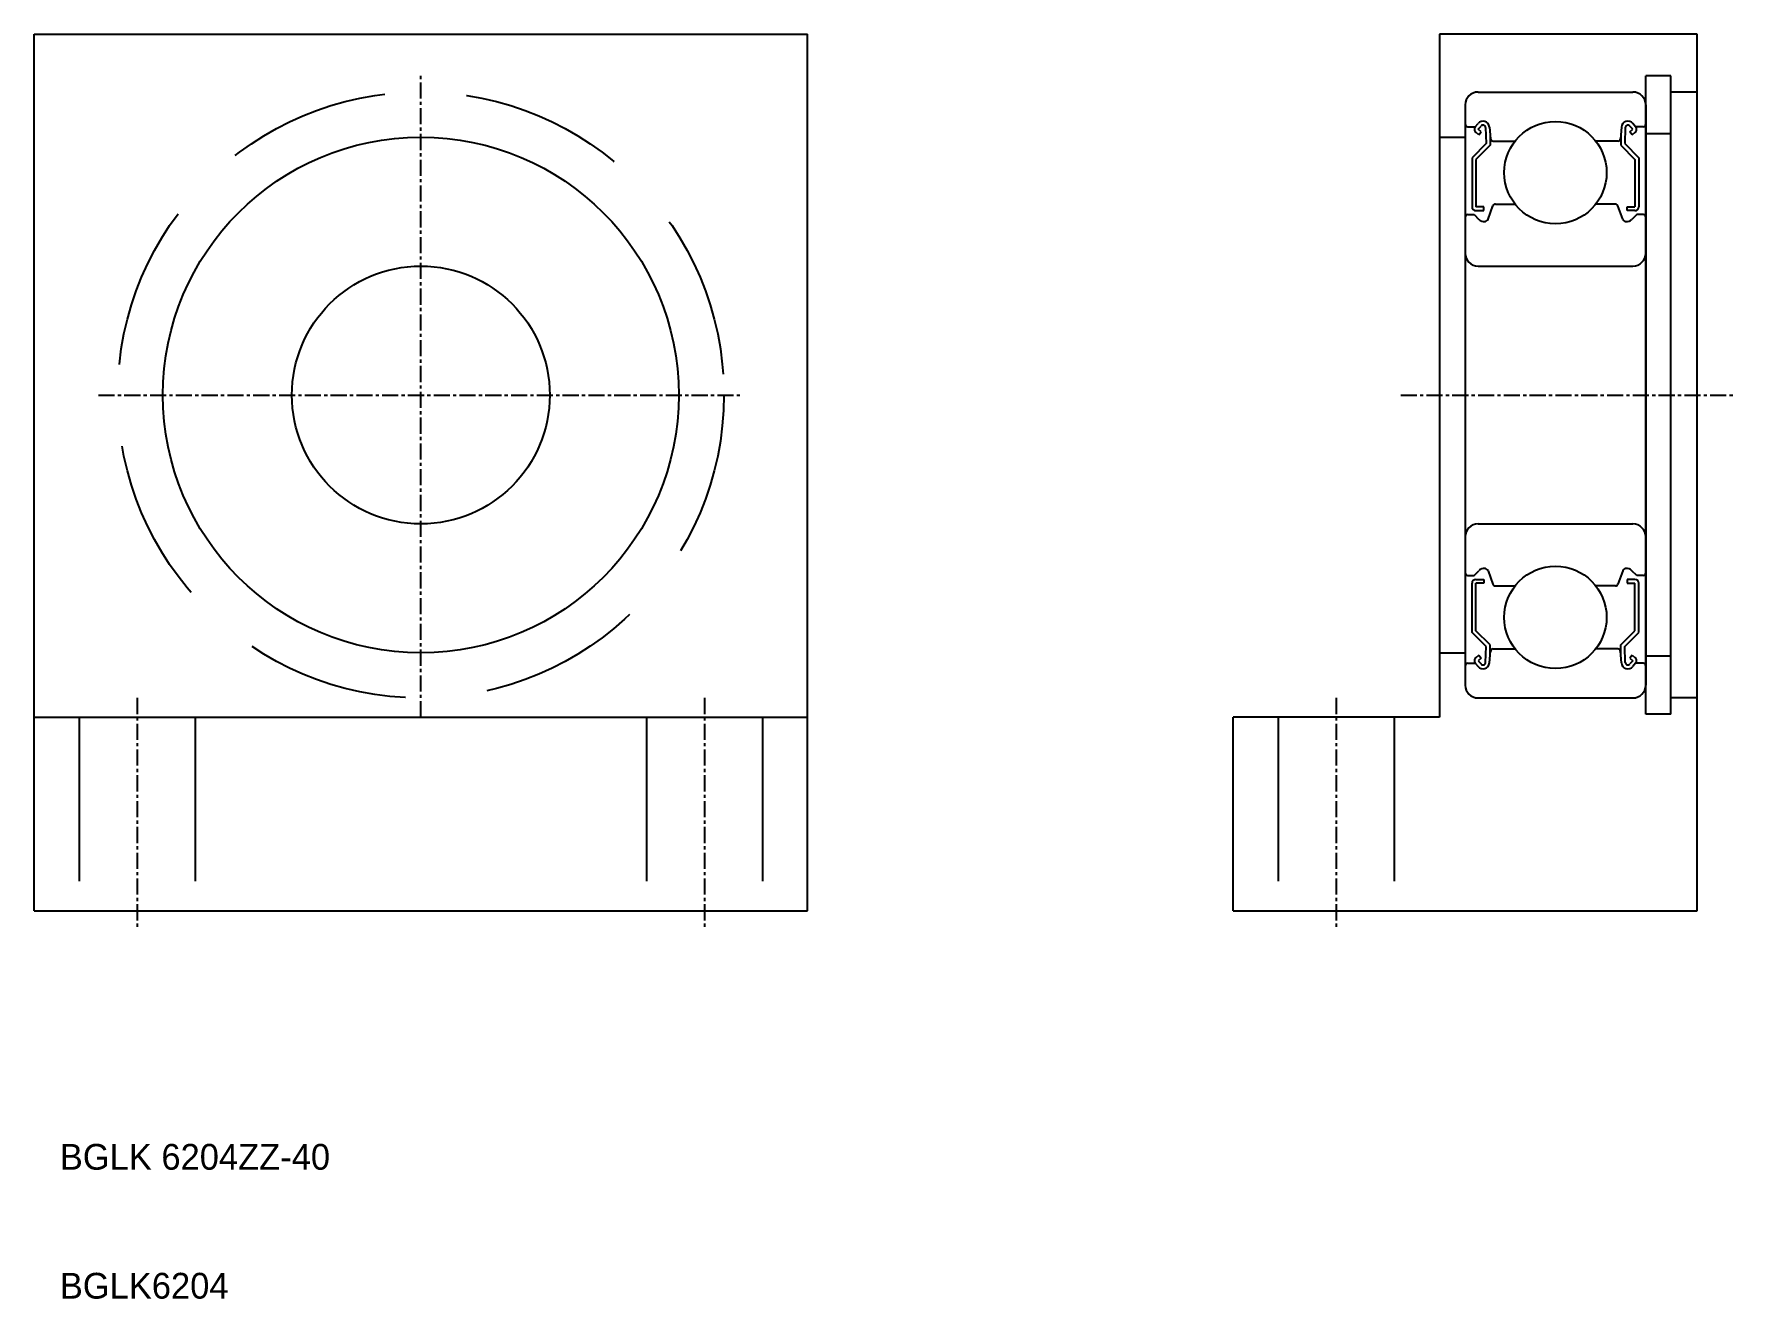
# Model space of a CAD drawing. Extents: x 93 to 225, y 63 to 161.
import ezdxf

# ---------------------------------------------------------------- set-up
doc = ezdxf.new("R2010")
doc.units = 0
doc.linetypes.add('CENTER', pattern=[2, 1.25, -0.25, 0.25, -0.25])
doc.linetypes.add('DASHED', pattern=[19.05, 12.7, -6.35])
doc.layers.get('0').update_dxf_attribs({"linetype": 'CONTINUOUS'})
doc.layers.add('CENTER', color=1, linetype='CENTER')

msp = doc.modelspace()

# ---------------------------------------------------------------- linework, layer by layer
for p, q in [((93.2, 93.04), (93.2, 161.04)), ((93.2, 161.04), (153.2, 161.04)), ((153.2, 93.04), (153.2, 161.04)), ((202.2, 161.04), (202.2, 108.04)), ((222.2, 161.04), (202.2, 161.04)), ((222.2, 93.04), (222.2, 161.04)), ((218.2, 108.29), (218.2, 157.79)), ((220.15, 157.79), (218.2, 157.79)), ((220.15, 108.29), (220.15, 157.79)), ((205.2, 156.54), (217.2, 156.54)), ((222.2, 156.54), (220.15, 156.54)), ((204.2, 155.54), (204.2, 110.54)), ((218.2, 155.54), (218.2, 110.54)), ((204.4, 153.84), (204.98, 153.84)), ((204.98, 153.84), (205.2, 154.1)), ((205.25, 153.22), (205.02, 153.42)), ((205.21, 153.65), (205.43, 153.9)), ((205.44, 153.45), (205.21, 153.65)), ((205.25, 153.22), (205.44, 153.45)), ((205.78, 153.78), (205.83, 152.54)), ((206.08, 153.82), (206.16, 152.92)), ((206.13, 153.27), (206.13, 152.42)), ((216.32, 153.82), (216.24, 152.92)), ((216.27, 153.27), (216.27, 152.42)), ((216.62, 153.78), (216.57, 152.54)), ((216.96, 153.45), (217.19, 153.65)), ((217.15, 153.22), (216.96, 153.45)), ((217.19, 153.65), (216.98, 153.9)), ((217.15, 153.22), (217.38, 153.42)), ((217.42, 153.84), (217.2, 154.1)), ((218, 153.84), (217.42, 153.84)), ((220.15, 153.29), (218.2, 153.29)), ((205.83, 152.54), (204.73, 151.44)), ((206.13, 152.42), (205.03, 151.32)), ((206.36, 152.74), (208.08, 152.74)), ((216.04, 152.74), (214.32, 152.74)), ((216.27, 152.42), (217.37, 151.32)), ((216.57, 152.54), (217.67, 151.44)), ((204.73, 151.44), (204.73, 147.64)), ((205.03, 151.32), (205.03, 147.64)), ((217.37, 151.32), (217.37, 147.64)), ((217.67, 151.44), (217.67, 147.64)), ((204.4, 147.04), (204.9, 147.04)), ((204.9, 147.04), (205.27, 146.66)), ((205.65, 147.64), (205.03, 147.64)), ((205.03, 147.34), (205.65, 147.34)), ((205.65, 147.34), (205.65, 147.64)), ((205.98, 146.69), (206.35, 147.71)), ((206.54, 147.84), (208.08, 147.84)), ((215.86, 147.84), (214.32, 147.84)), ((216.42, 146.69), (216.05, 147.71)), ((216.75, 147.64), (217.37, 147.64)), ((216.75, 147.34), (216.75, 147.64)), ((217.37, 147.34), (216.75, 147.34)), ((217.5, 147.04), (217.13, 146.66)), ((218, 147.04), (217.5, 147.04)), ((205.2, 143.04), (217.2, 143.04)), ((205.2, 123.04), (217.2, 123.04)), ((204.4, 119.04), (204.9, 119.04)), ((204.9, 119.04), (205.27, 119.41)), ((205.98, 119.39), (206.35, 118.37)), ((216.42, 119.39), (216.05, 118.37)), ((217.5, 119.04), (217.13, 119.41)), ((218, 119.04), (217.5, 119.04)), ((204.73, 114.63), (204.73, 118.44)), ((205.03, 118.74), (205.65, 118.74)), ((205.03, 114.76), (205.03, 118.44)), ((205.65, 118.44), (205.03, 118.44)), ((205.65, 118.74), (205.65, 118.44)), ((206.54, 118.24), (208.08, 118.24)), ((215.86, 118.24), (214.32, 118.24)), ((217.37, 118.74), (216.75, 118.74)), ((216.75, 118.74), (216.75, 118.44)), ((216.75, 118.44), (217.37, 118.44)), ((217.37, 114.76), (217.37, 118.44)), ((217.67, 114.63), (217.67, 118.44)), ((205.83, 113.53), (204.73, 114.63)), ((206.13, 113.66), (205.03, 114.76)), ((205.78, 112.3), (205.83, 113.53)), ((206.13, 112.81), (206.13, 113.66)), ((216.27, 113.66), (217.37, 114.76)), ((216.27, 112.81), (216.27, 113.66)), ((216.57, 113.53), (217.67, 114.63)), ((216.62, 112.3), (216.57, 113.53)), ((204.4, 112.24), (204.98, 112.24)), ((204.98, 112.24), (205.2, 111.98)), ((205.25, 112.85), (205.02, 112.66)), ((205.44, 112.62), (205.21, 112.43)), ((205.21, 112.43), (205.43, 112.18)), ((205.25, 112.85), (205.44, 112.62)), ((206.08, 112.26), (206.16, 113.16)), ((206.36, 113.34), (208.08, 113.34)), ((216.04, 113.34), (214.32, 113.34)), ((216.32, 112.26), (216.24, 113.16)), ((217.15, 112.85), (216.96, 112.62)), ((216.96, 112.62), (217.19, 112.43)), ((217.19, 112.43), (216.98, 112.18)), ((217.15, 112.85), (217.38, 112.66)), ((217.42, 112.24), (217.2, 111.98)), ((218, 112.24), (217.42, 112.24)), ((220.15, 112.79), (218.2, 112.79)), ((205.2, 109.54), (217.2, 109.54)), ((208.5, 109.54), (208.5, 109.54)), ((211.2, 109.54), (211.2, 109.54)), ((220.15, 108.29), (218.2, 108.29)), ((222.2, 109.54), (220.15, 109.54)), ((93.2, 108.04), (153.2, 108.04)), ((186.2, 93.04), (186.2, 108.04)), ((202.2, 108.04), (186.2, 108.04)), ((93.2, 93.04), (153.2, 93.04)), ((186.2, 93.04), (222.2, 93.04))]:
    msp.add_line(p, q)
at = {"color": 7, "linetype": 'CONTINUOUS'}
for p, q in [((202.2, 153.04), (204.2, 153.04)), ((202.2, 113.04), (204.2, 113.04))]:
    msp.add_line(p, q, dxfattribs=at)
at = {"color": 3, "linetype": 'DASHED'}
for p, q in [((96.7, 108.04), (96.7, 93.04)), ((105.7, 108.04), (105.7, 93.04)), ((140.7, 108.04), (140.7, 93.04)), ((149.7, 108.04), (149.7, 93.04)), ((189.7, 108.04), (189.7, 93.04)), ((198.7, 108.04), (198.7, 93.04))]:
    msp.add_line(p, q, dxfattribs=at)
msp.add_circle((123.2, 133.04), 23.5, dxfattribs=at)
for centre, radius in [((211.2, 150.29), 3.97), ((123.2, 133.04), 20), ((123.2, 133.04), 10), ((211.2, 115.79), 3.97)]:
    msp.add_circle(centre, radius)
for centre, radius, start, end in [((205.2, 155.54), 1, 90, 180), ((217.2, 155.54), 1, 0, 90), ((204.4, 154.04), 0.2, 180, 270), ((205.21, 153.65), 0.3, 139.9098, 229.9963), ((205.58, 153.78), 0.5, 4.987, 139.9098), ((205.58, 153.77), 0.2, 2.3754, 139.9922), ((216.82, 153.78), 0.5, 40.0902, 175.013), ((216.82, 153.77), 0.2, 40.0078, 177.6246), ((217.19, 153.65), 0.3, 310.0037, 40.0902), ((218, 154.04), 0.2, 270, 0), ((206.36, 152.94), 0.2, 184.987, 270), ((216.04, 152.94), 0.2, 270, 355.013), ((204.4, 146.84), 0.2, 90, 180), ((205.03, 147.64), 0.3, 180, 270), ((205.7, 147.09), 0.6, 225, 272.8048), ((205.7, 146.79), 0.3, 265.5374, 340.0299), ((206.54, 147.64), 0.2, 90, 160.0299), ((215.86, 147.64), 0.2, 19.9701, 90), ((216.7, 146.79), 0.3, 199.9701, 274.4626), ((216.7, 147.09), 0.6, 267.1952, 315), ((217.37, 147.64), 0.3, 270, 0), ((218, 146.84), 0.2, 0, 90), ((205.2, 144.04), 1, 180, 270), ((217.2, 144.04), 1, 270, 0), ((205.2, 122.04), 1, 90, 180), ((217.2, 122.04), 1, 0, 90), ((204.4, 119.24), 0.2, 180, 270), ((205.7, 118.99), 0.6, 87.1952, 135), ((205.7, 119.29), 0.3, 19.9701, 94.4626), ((216.7, 119.29), 0.3, 85.5374, 160.0299), ((216.7, 118.99), 0.6, 45, 92.8048), ((218, 119.24), 0.2, 270, 0), ((205.03, 118.44), 0.3, 90, 180), ((206.54, 118.44), 0.2, 199.9701, 270), ((215.86, 118.44), 0.2, 270, 340.0299), ((217.37, 118.44), 0.3, 0, 90), ((204.4, 112.04), 0.2, 90, 180), ((205.21, 112.43), 0.3, 130.0037, 220.0902), ((205.58, 112.3), 0.5, 220.0902, 355.013), ((205.58, 112.3), 0.2, 220.0078, 357.6246), ((206.36, 113.14), 0.2, 90, 175.013), ((216.04, 113.14), 0.2, 4.987, 90), ((216.82, 112.3), 0.5, 184.987, 319.9098), ((216.82, 112.3), 0.2, 182.3754, 319.9922), ((217.19, 112.43), 0.3, 319.9098, 49.9963), ((218, 112.04), 0.2, 0, 90), ((205.2, 110.54), 1, 180, 270), ((217.2, 110.54), 1, 270, 0)]:
    msp.add_arc(centre, radius, start, end)
at = {"layer": 'CENTER', "color": 1, "linetype": 'CENTER'}
for p, q in [((123.2, 108.04), (123.2, 158.04)), ((98.2, 133.04), (148.2, 133.04)), ((199.2, 133.04), (225.2, 133.04)), ((101.2, 109.54), (101.2, 91.54)), ((145.2, 109.54), (145.2, 91.54)), ((194.2, 109.54), (194.2, 91.54))]:
    msp.add_line(p, q, dxfattribs=at)

# ---------------------------------------------------------------- texts
for s, p in [('BGLK 6204ZZ-40', (95.2, 72.95)), ('BGLK6204', (95.2, 62.95))]:
    msp.add_text(s, height=2).set_placement(p)

doc.saveas('drawing.dxf')
